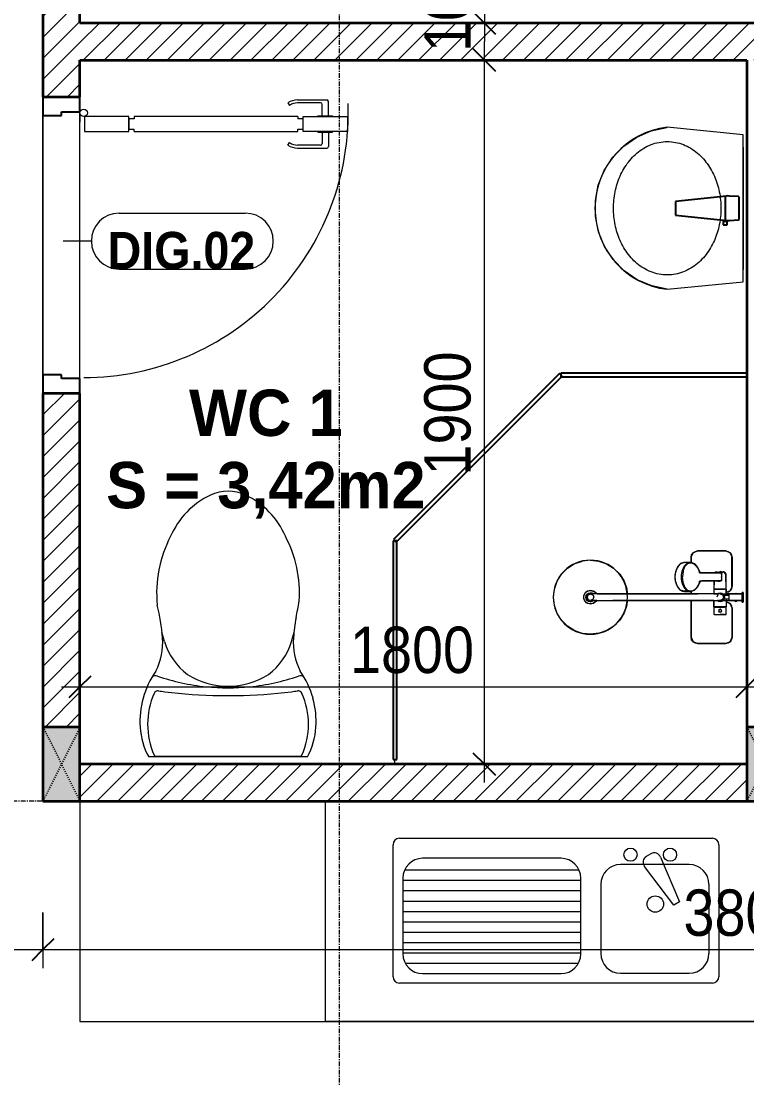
# Model space of a CAD drawing. Header units: millimetres. Extents: x 32270 to 221883, y 3811 to 78637.
# Drawn here: x 37994 to 39953, y 47690 to 50542 of the extents above; entities that cross this region are included whole.
import ezdxf

# ---------------------------------------------------------------- set-up
doc = ezdxf.new("R2010")
doc.units = ezdxf.units.MM
doc.linetypes.add('Dash', pattern=[6, 3, -3])
doc.linetypes.add('Grid Line', pattern=[22.225, 12.7, -3.175, 3.175, -3.175])
for name, color, linetype, lineweight in [('0-1', 7, 'Continuous', 5), ('A-ANNO-DIMS', 211, 'Continuous', 9), ('A-ANNO-DIMS-50', 211, 'Continuous', 9), ('A-DETL-GENF-1', 250, 'Continuous', 18), ('A-DOOR-1', 253, 'Continuous', 18), ('A-DOOR-3', 250, 'Continuous', 18), ('A-DOOR-4', 10, 'Continuous', 25), ('A-DOOR-IDEN', 31, 'Continuous', 9), ('A-FLOR-2', 250, 'Continuous', 18), ('A-GLAZ-CURT-1', 253, 'Continuous', 18), ('A-GLAZ-CURT-2', 10, 'Continuous', 25), ('A-WALL-2', 7, 'Continuous', 35), ('A-WALL-PATT-1', 9, 'Continuous', 18), ('G-ANNO-TEXT-1', 7, 'Continuous', 9), ('I-FURN', 30, 'Continuous', 18), ('I-FURN-1', 253, 'Continuous', 18), ('P-SANR-FIXT', 6, 'Continuous', 18), ('P-SANR-FIXT-1', 253, 'Continuous', 18), ('P-SANR-FIXT-2', 221, 'Continuous', 25), ('S-COLS', 52, 'Continuous', 18), ('S-COLS-5', 7, 'Continuous', 35), ('S-COLS-6', 253, 'Continuous', 18), ('S-COLS-HDLN-1', 250, 'Dash', 18), ('S-GRID-1', 1, 'Grid Line', 9)]:
    doc.layers.add(name, color=color, linetype=linetype, lineweight=lineweight)
doc.styles.add('Arial_B', font='arialbd.ttf', dxfattribs={"width": 0.95, "height": 125})
doc.styles.add('Arial_B_1', font='arialbd.ttf', dxfattribs={"width": 0.9, "height": 100})
doc.styles.add('UTM Avo', font='', dxfattribs={"width": 0.9, "height": 125})
doc.styles.get('UTM Avo').set_extended_font_data('UTM Avo')
doc.dimstyles.new('1_Dim_chi_tiet_2_5', dxfattribs={"dimscale": 304.8, "dimtxt": 124.912619, "dimasz": 0.19685, "dimexe": 0.164042, "dimexo": 0.0625, "dimgap": 0.016404, "dimtad": 1, "dimdec": 0, "dimrnd": 5, "dimzin": 0, "dimdsep": 46, "dimtxsty": 'UTM Avo', "dimblk1": 'OBLIQUE', "dimblk2": 'OBLIQUE', "dimsah": 1, "dimcen": 0.09, "dimdle": 0.164042, "dimazin": 0, "dimtfac": 1, "dimtdec": 4, "dimtix": 1, "dimtmove": 0, "dimatfit": 3, "dimfxl": 0.328084, "dimfxlon": 1, "dimtvp": 1, "dimtolj": 1, "dimtzin": 0, "dimarcsym": 2})
pattern_1 = [(45, (0, 0), (-28.284271, 28.284271), [])]

# ---------------------------------------------------------------- blocks, each defined once
blk = doc.blocks.new('DOOR_CW_01 CANH MO-PANEL KINH - DIG_02-800x2200-CỬA NHÔM KÍNH-400864-TKCS_CĂN HỘ LOẠI 3A - MẶT BẰNG')
at = {"layer": 'A-DETL-GENF-1'}
for p, q in [((-347, 772), (-307, 772)), ((-347, 652), (-347, 772)), ((-307, 772), (-307, 652)), ((-392, 637), (-392, 716.5)), ((-349, 720.5), (-388, 720.5)), ((-349, 731.8), (-347, 731.8)), ((-349, 692.2), (-349, 731.8)), ((-347, 692.2), (-347, 731.8)), ((-307, 692.2), (-307, 731.8)), ((-305, 731.8), (-307, 731.8)), ((-305, 692.2), (-305, 731.8)), ((-305, 720.5), (-266, 720.5)), ((-262, 637), (-262, 716.5)), ((-384, 699.5), (-384, 637)), ((-349, 703.5), (-380, 703.5)), ((-347, 692.2), (-349, 692.2)), ((-307, 692.2), (-305, 692.2)), ((-305, 703.5), (-274, 703.5)), ((-270, 699.5), (-270, 637)), ((-307, 652), (-347, 652)), ((-347, 638), (-341, 638)), ((-347, 638), (-347, 196)), ((-313, 652), (-341, 652)), ((-341, 652), (-341, 638)), ((-313, 638), (-313, 652)), ((-307, 638), (-313, 638)), ((-307, 196), (-307, 638)), ((-383.9, 611.2), (-377.3, 615.8)), ((-270.1, 611.2), (-276.7, 615.8)), ((-347, 196), (-341, 196)), ((-307, 182), (-347, 182)), ((-347, 182), (-347, 62)), ((-341, 196), (-341, 182)), ((-341, 182), (-313, 182)), ((-307, 196), (-313, 196)), ((-313, 182), (-313, 196)), ((-307, 62), (-307, 182)), ((-347, 62), (-307, 62))]:
    blk.add_line(p, q, dxfattribs=at)
blk.add_circle((-357, 60), 10, dxfattribs=at)
for centre, radius, start, end in [((-357, 60), 714, 360, 92), ((-388, 716.5), 4, 90, 180), ((-266, 716.5), 4, 0, 90), ((-380, 699.5), 4, 90, 180), ((-274, 699.5), 4, 0, 90), ((-347, 637), 45, 180, 215), ((-347, 637), 37, 180, 215), ((-307, 637), 37, 325, 0), ((-307, 637), 45, 325, 0)]:
    blk.add_arc(centre, radius, start, end, dxfattribs=at)
at = {"layer": 'A-DOOR-3'}
blk.add_line((-357, 50), (-332, 50), dxfattribs=at)
at = {"layer": 'A-DOOR-4'}
for p, q in [((-360, 50), (-400, 50)), ((-400, 50), (-400, -50)), ((-360, 0), (-360, 50)), ((400, 50), (360, 50)), ((360, 50), (360, 0)), ((400, -50), (400, 50)), ((-350, 0), (-360, 0)), ((-350, -50), (-350, 0)), ((360, 0), (350, 0)), ((350, 0), (350, -50)), ((-400, -50), (-350, -50)), ((350, -50), (400, -50))]:
    blk.add_line(p, q, dxfattribs=at)
blk = doc.blocks.new('TOILET - TOILET-400871-TKCS_CĂN HỘ LOẠI 3A - MẶT BẰNG')
at = {"layer": 'P-SANR-FIXT-1'}
for p, q in [((-171.7, 330.3), (-178.6, 355.5)), ((171.7, 330.3), (178.6, 355.5)), ((214.2, 19), (-214.2, 19)), ((194, 19.9), (-194, 19.9))]:
    blk.add_line(p, q, dxfattribs=at)
for centre, radius, start, end in [((45.1, 528.6), 217.6, 115.2282, 156.7784), ((0, 624.4), 111.7, 64.7718, 115.2282), ((-45.1, 528.6), 217.6, 23.2216, 64.7718), ((137.1, 461.2), 329.8, 152.3122, 185.6513), ((-137.1, 461.2), 329.8, 356.3165, 27.6878), ((-719.2, 297.5), 544.3, 4.5441, 13.9464), ((-1948.3, 805.1), 2171.2, 349.1051, 350.319), ((719.2, 297.5), 544.3, 169.7121, 175.4559), ((-343.5, 327.4), 167.3, 332.62, 4.5441), ((-0.4, 384), 179.5, 197.4036, 232.5964), ((0.4, 384), 179.5, 307.4036, 342.5964), ((343.5, 327.4), 167.3, 175.4559, 207.38), ((-4, 115.7), 233.6, 144.7853, 164.7039), ((-195, 224.1), 13.8, 71.0073, 129.3276), ((0.6, 792.1), 586.9, 251.0073, 264.1678), ((0, 416), 206.1, 237.9268, 270), ((0, 416), 206.1, 270, 302.0732), ((-0.6, 792.1), 586.9, 275.8322, 288.9927), ((195, 224.1), 13.8, 50.6724, 108.9927), ((4, 115.7), 233.6, 15.2961, 35.2147), ((0, 786.7), 581.5, 264.1678, 275.8322), ((1.9, 114.1), 239.7, 164.7039, 183.5487), ((-9.8, 107.2), 207.3, 156.2862, 203.7138), ((-189.1, 185.5), 11.7, 82.4212, 154.5895), ((178.9, 2951.3), 2778.4, 262.4212, 262.7649), ((-14.3, 1400.4), 1215.6, 262.593, 269.6026), ((0, 3462.8), 3278, 269.6026, 270.3974), ((14.3, 1400.4), 1215.6, 270.3974, 277.407), ((-178.9, 2951.3), 2778.4, 277.2351, 277.5788), ((189.1, 185.5), 11.7, 25.4105, 97.5788), ((9.8, 107.2), 207.3, 336.2862, 23.7138), ((-1.9, 114.1), 239.7, 356.4513, 15.2961), ((-46.1, 111.1), 191.6, 183.5487, 208.7191), ((46.1, 111.1), 191.6, 331.2809, 356.4513), ((-193.7, 26.4), 6.48, 203.7138, 267.6832), ((193.7, 26.4), 6.48, 272.3168, 336.2862)]:
    blk.add_arc(centre, radius, start, end, dxfattribs=at)
blk = doc.blocks.new('93925000_0001 - 93925000_top_dwg_93925000_T-348115-TKCS_CĂN HỘ LOẠI 3A - MẶT BẰNG')
at = {"layer": 'P-SANR-FIXT'}
for p, q in [((-125, -47.4), (-125, -123.4)), ((-29.3, -30.4), (-108, -30.4)), ((-46.3, -78.4), (-46.3, -46.7)), ((-27.2, -47.1), (-26.1, -47.1)), ((21.5, -45.9), (60.6, -46.7)), ((29.3, -30.4), (108, -30.4)), ((125, -47.4), (125, -123.4)), ((-27.2, -77.9), (-26.1, -77.9)), ((-9, -412.5), (-9, -62.5)), ((9, -62.5), (9, -412.5)), ((43, -78.7), (21.5, -79.2)), ((43, -64.7), (43, -117.7)), ((65.8, -117.7), (65.8, -64.7)), ((-108, -140.4), (-9, -140.4)), ((9, -140.4), (16.1, -140.4)), ((42.7, -117.9), (42.7, -117.9)), ((43.2, -117.6), (43.2, -117.5)), ((65.6, -117.5), (65.6, -117.6)), ((66.1, -117.9), (66.1, -117.9)), ((108, -140.4), (92.7, -140.4)), ((15.4, -159.1), (15.8, -143.3)), ((93, -143.3), (93.4, -159.1))]:
    blk.add_line(p, q, dxfattribs=at)
at = {"layer": 'P-SANR-FIXT', "flags": 128}
for points in [[(-45.8, -46.1), (-27.2, -46.1), (-27.2, -78.9), (-45.8, -78.9)], [(-26.1, -46), (-26.1, -78.9), (-9, -79)], [(21.5, -47.4), (21.5, -79.1), (9, -79)]]:
    blk.add_lwpolyline(points, dxfattribs=at)
at = {"layer": 'P-SANR-FIXT'}
for centre, radius in [((-36.5, -62.5), 3.95), ((0, -412.5), 100)]:
    blk.add_circle(centre, radius, dxfattribs=at)
for centre, radius, start, end in [((-108, -47.4), 17, 90, 180), ((-45.8, -46.6), 0.5, 90, 180), ((-29.3, -47.4), 17, 4.7626, 90), ((0, -62.5), 12, 318.5904, 221.4096), ((0, -62.5), 9, 90, 180.0008), ((0, -62.5), 9, 360, 90), ((29.3, -47.4), 17, 90, 175.2374), ((59.7, -57.1), 10.5, 38.6491, 85.492), ((108, -47.4), 17, 360, 90), ((-45.8, -78.4), 0.5, 180, 270), ((45.7, -61.8), 2.59, 155.1929, 175.7071), ((45.9, -61.8), 2.75, 130.8294, 155.1929), ((46.1, -62.1), 3.08, 110.5459, 130.8294), ((54.4, -334.8), 275.9, 88.2683, 91.7343), ((-11.1, -67.1), 76.9, 1.7693, 4.1075), ((65.2, -72.4), 3.46, 323.2522, 79.3541), ((-108, -123.4), 17, 180, 270), ((32.6, -143.6), 16.9, 172.414, 179.1297), ((33.7, -143.7), 17.9, 164.9525, 172.4168), ((35.2, -144.2), 19.5, 157.9614, 164.9563), ((37.1, -144.9), 21.6, 151.4775, 157.9654), ((39.3, -146.1), 24, 145.4892, 151.4815), ((41.5, -147.6), 26.8, 139.9517, 145.4927), ((43.6, -149.4), 29.5, 134.7867, 139.9744), ((46.2, -152), 33.2, 130.0223, 134.7808), ((47.7, -153.8), 35.5, 125.4414, 130.0144), ((49.9, -156.8), 39.2, 121.1773, 125.4365), ((50.6, -157.9), 40.5, 119.697, 121.1761), ((51, -158.7), 41.5, 117.0276, 119.7085), ((52.2, -161.1), 44.1, 113.3199, 117.0258), ((51.7, -159.9), 42.8, 109.7779, 113.2977), ((52.5, -162.2), 45.2, 106.1472, 109.7766), ((53.2, -164.5), 47.7, 103.9355, 106.1665), ((39.1, -108.2), 10.4, 284.3956, 285.5116), ((40.8, -114.2), 4.19, 285.5116, 289.9665), ((40.2, -112.5), 6, 289.9665, 292.7061), ((41.4, -115.3), 2.96, 292.7061, 296.5405), ((41.3, -115.1), 3.16, 296.9591, 300.8286), ((41.8, -115.8), 2.26, 300.8286, 305.287), ((42.1, -116.4), 1.64, 305.287, 309.9326), ((42.6, -116.9), 0.906, 309.9326, 315.24), ((66.5, -116.6), 1.39, 229.6335, 235.1234), ((66.3, -116.8), 1.08, 225.1702, 229.6335), ((67.3, -115.4), 2.79, 235.1234, 238.7439), ((67.2, -115.6), 2.6, 238.7439, 243.4573), ((67.8, -114.4), 3.89, 243.9189, 246.8313), ((68.1, -113.8), 4.52, 246.843, 250.4792), ((68.3, -113.2), 5.24, 250.478, 254.0406), ((68.5, -112.7), 5.75, 254.0357, 256.0561), ((55.4, -165.2), 48.4, 73.8659, 76.0481), ((56.2, -162.4), 45.5, 70.241, 73.86), ((57.4, -159.2), 42.1, 66.6693, 70.2637), ((56.5, -161.3), 44.3, 62.9815, 66.6728), ((58, -158.4), 41.1, 60.2783, 62.9855), ((57.7, -158.9), 41.7, 58.8444, 60.2824), ((59.2, -156.4), 38.7, 54.5377, 58.8482), ((60.9, -154), 35.8, 50.0034, 54.5405), ((62.8, -151.7), 32.8, 45.1921, 50.0042), ((65, -149.6), 29.8, 40.0487, 45.1896), ((87.6, -128.4), 1.5, 180, 187.5386), ((87.6, -128.4), 1.5, 258.6057, 270), ((67.2, -147.7), 26.8, 34.5125, 40.0422), ((69.4, -146.2), 24.2, 28.5363, 34.4919), ((73.8, -143.9), 19.2, 21.6374, 28.9183), ((71.2, -145), 22.1, 15.4436, 21.6374), ((76.8, -143.4), 16.2, 7.1859, 15.4436), ((73.9, -143.8), 19.1, 1.2699, 7.1859), ((108, -123.4), 17, 270, 360), ((32.7, -159), 17.3, 181.3198, 222.2619), ((76, -159), 17.4, 317.3098, 358.6393), ((54.2, -123), 60.6, 259.1395, 270.1494), ((54.2, -119.5), 64.1, 270.1494, 280.3637), ((0, -412.5), 18, 120.2491, 59.7509), ((0, -412.5), 12.2, 137.7946, 42.2054), ((0, -412.5), 9, 180, 0)]:
    blk.add_arc(centre, radius, start, end, dxfattribs=at)
for points, degree in [([(-12.9, 0), (-12.9, -1.5), (-12.9, -3)], 2), ([(12.9, 0), (0, 0), (-12.8, 0)], 2), ([(12.8, 0), (12.9, 0), (12.9, 0)], 2), ([(12.9, 0), (12.9, -1.5), (12.9, -3)], 2), ([(-12.9, -3), (0, -3), (12.8, -3)], 2), ([(-12.8, -3), (-12.9, -3), (-12.9, -3)], 2), ([(-8.5, -3.8), (-8.5, -20.9), (-8.5, -38)], 2), ([(8.5, -3.8), (8.5, -20.9), (8.5, -38)], 2), ([(-5, -46), (-15.5, -46), (-26.1, -46)], 2), ([(-8.5, -38), (0, -38), (8.5, -38)], 2), ([(-5, -38), (-5, -44.8), (-5, -51.6)], 2), ([(5, -38), (5, -44.8), (5, -51.6)], 2), ([(5, -46), (13.3, -46), (21.5, -46)], 2), ([(43.2, -61.6), (43.1, -62.2), (43.3, -62.8), (43, -63.5), (43, -64.1), (43, -64.7)], 5), ([(46.1, -59), (45.8, -59), (45.6, -59), (45.4, -59.1), (45.2, -59.1), (45, -59.2)], 5), ([(65.6, -61.6), (65.6, -60.8), (65.5, -60), (64.3, -59), (63.5, -59), (62.7, -59)], 5), ([(42.8, -182.5), (33, -180.6), (24.7, -176.4), (19.9, -170.7)], 3), ([(88.8, -170.8), (83.9, -176.5), (75.6, -180.7), (65.8, -182.5)], 3)]:
    blk.add_open_spline(points, degree=degree, dxfattribs=at)
for points, weights in [([(-9.3, -3), (-8.5, -3), (-8.5, -3.8)], [1, 0.707106775639, 1]), ([(9.3, -3), (8.5, -3), (8.5, -3.8)], [1, 0.707106765177, 1]), ([(21.5, -45.9), (21.5, -45.7), (21.5, -47.4)], [0.874147445041, 0.908470869121, 1]), ([(67.9, -74.4), (66.9, -75.7), (65.8, -76.4)], [1, 0.991614392871, 1]), ([(54.4, -167.3), (15.8, -167.3), (15.8, -143.6)], [1, 0.707106781187, 1]), ([(93, -143.6), (93, -167.3), (54.4, -167.3)], [1, 0.707106781187, 1])]:
    blk.add_rational_spline(points, weights, degree=2, dxfattribs=at)
blk.add_open_spline([(68, -50.6), (68.4, -51.1), (68.6, -51.7), (68.7, -53.5), (68.2, -54.7), (66.1, -57), (64.6, -58.1), (62.7, -59)], degree=3, knots=[0.3623591, 0.3623591, 0.3623591, 0.3623591, 0.4991435, 0.4991435, 0.7494159, 0.7494159, 0.9564651, 0.9564651, 0.9564651, 0.9564651], dxfattribs=at)
blk = doc.blocks.new('93925000_0001 - 93925000_top_dwg-348114-TKCS_CĂN HỘ LOẠI 3A - MẶT BẰNG')
blk.add_blockref('93925000_0001 - 93925000_top_dwg_93925000_T-348115-TKCS_CĂN HỘ LOẠI 3A - MẶT BẰNG', (0, 0))
blk = doc.blocks.new('93925000_0001 - 93925000_3D_low_dwg-V1-TKCS_CĂN HỘ LOẠI 3A - MẶT BẰNG')
at = {"layer": 'P-SANR-FIXT'}
for p, q in [((-13, 0.4), (-12.1, 0.4)), ((-13, -2.4), (-13, 0.4)), ((-12.1, 0.4), (-9.1, 0.4)), ((-9.1, 0.4), (-5, 0.4)), ((-5, 0.4), (0, 0.4)), ((0, 0.4), (5.1, 0.4)), ((5.1, 0.4), (9, 0.4)), ((9, 0.4), (12, 0.4)), ((12, 0.4), (13, 0.4)), ((13, -2.4), (13, 0.4)), ((-12.1, -2.4), (-13, -2.4)), ((-9.1, -2.4), (-12.1, -2.4)), ((-11.1, -20.1), (-8.9, -14.6)), ((-8.9, -25.2), (-11.1, -20.1)), ((-5, -2.4), (-9.1, -2.4)), ((-8.9, -45.6), (-8.9, -2.4)), ((-8.5, -53.6), (-8.5, -2.4)), ((0, -2.4), (-5, -2.4)), ((5.1, -2.4), (0, -2.4)), ((5.1, -2.4), (9, -2.4)), ((8.5, -2.4), (8.5, -53.6)), ((8.9, -2.4), (8.9, -45.6)), ((11.1, -20.1), (8.9, -15)), ((8.9, -25.6), (11.1, -20.1)), ((9, -2.4), (12, -2.4)), ((12, -2.4), (13, -2.4)), ((13, -2.4), (12, -2.4)), ((-125, -47), (-120, -35)), ((-120, -35), (-125, -47)), ((-125, -123), (-125, -47)), ((-125, -47), (-125, -123)), ((-120, -35), (-108, -30)), ((-108, -30), (-120, -35)), ((-108, -30), (-29.2, -30)), ((-29.2, -30), (-108, -30)), ((-46.3, -45.7), (-27.2, -45.6)), ((-46.3, -46.9), (-46.3, -45.7)), ((-46.3, -50.5), (-46.3, -46.9)), ((-46.3, -50.5), (-46.3, -56.1)), ((-46.3, -56.1), (-46.3, -62.1)), ((-29.2, -30), (-17.2, -35)), ((-17.2, -35), (-29.2, -30)), ((-27.2, -46.8), (-27.2, -45.6)), ((-27.2, -46.8), (-27.2, -50.4)), ((-27.2, -56), (-27.2, -50.4)), ((-27.2, -62.1), (-27.2, -56)), ((-26.1, -46.8), (-26.1, -45.6)), ((-8.5, -45.6), (-26.1, -45.6)), ((-26.1, -46.8), (-26.1, -50.4)), ((-26.1, -56), (-26.1, -50.4)), ((-26.1, -62.1), (-26.1, -56)), ((-17.2, -35), (-12.8, -45.6)), ((-12.8, -45.6), (-17.2, -35)), ((-8.5, -53.6), (-11.2, -57.7)), ((-8.5, -53.6), (-11.2, -57.7)), ((-5.4, -54.9), (-9, -62.1)), ((-4.4, -50.9), (-8.5, -53.6)), ((-4.4, -50.9), (-8.5, -53.6)), ((-6.3, -55.7), (-5.4, -54.9)), ((0, -53.1), (-5.4, -54.9)), ((-4.6, -51), (-4.4, -50.9)), ((0, -50.1), (-4.4, -50.9)), ((4.4, -50.9), (0, -50.1)), ((2.5, -54.1), (0, -53.1)), ((4.4, -50.9), (4.6, -51)), ((4.4, -50.9), (8.5, -53.6)), ((4.4, -50.9), (8.5, -53.6)), ((9, -62.1), (6.4, -55.7)), ((11.1, -57.5), (8.5, -53.6)), ((11.2, -57.7), (8.5, -53.6)), ((11.2, -57.7), (8.5, -53.6)), ((21.5, -45.6), (8.9, -45.6)), ((17.2, -35), (12.8, -45.6)), ((12.8, -45.6), (17.2, -35)), ((17.2, -35), (29.2, -30)), ((17.2, -35), (29.2, -30)), ((21.5, -45.6), (60.6, -46.1)), ((21.5, -46.8), (21.5, -45.6)), ((21.5, -46.8), (21.5, -50.4)), ((21.5, -56), (21.5, -50.4)), ((21.5, -62.1), (21.5, -56)), ((29.2, -30), (108, -30)), ((108, -30), (29.2, -30)), ((60.6, -46.1), (66.7, -50.3)), ((66.7, -50.3), (69.5, -62.1)), ((108, -30), (120, -35)), ((120, -35), (108, -30)), ((120, -35), (125, -47)), ((125, -47), (120, -35)), ((125, -47), (125, -123)), ((125, -123), (125, -47)), ((-46.3, -68.1), (-46.3, -62.1)), ((-46.3, -73.7), (-46.3, -68.1)), ((-46.3, -77.3), (-46.3, -73.7)), ((-46.3, -78.5), (-46.3, -77.3)), ((-46.3, -78.5), (-27.2, -78.6)), ((-40.5, -62.1), (-39.4, -59.4)), ((-40.5, -62.1), (-39.3, -64.9)), ((-36.6, -58.1), (-39.4, -59.4)), ((-36.5, -66.1), (-39.3, -64.9)), ((-36.6, -58.1), (-33.6, -59.3)), ((-33.6, -64.8), (-36.5, -66.1)), ((-33.6, -59.3), (-32.5, -62.1)), ((-33.6, -64.8), (-32.5, -62.1)), ((-27.2, -68.2), (-27.2, -62.1)), ((-27.2, -73.8), (-27.2, -68.2)), ((-27.2, -77.4), (-27.2, -73.8)), ((-27.2, -78.6), (-27.2, -77.4)), ((-26.1, -68.2), (-26.1, -62.1)), ((-26.1, -73.8), (-26.1, -68.2)), ((-26.1, -77.4), (-26.1, -73.8)), ((-26.1, -78.6), (-26.1, -77.4)), ((-26.1, -78.6), (-9, -78.6)), ((-11.1, -57.5), (-12, -62.1)), ((-11.2, -57.7), (-12, -62.1)), ((-12, -62.1), (-11.2, -66.5)), ((-12, -62.1), (-11.2, -66.5)), ((-11.1, -57.5), (-11.2, -57.7)), ((-11.1, -66.7), (-11.2, -66.5)), ((-11.2, -66.5), (-9.4, -69.3)), ((-11.1, -66.7), (-9.4, -69.3)), ((-9, -62.1), (-8.3, -63.4)), ((-9, -62.1), (-9, -66.3)), ((-9, -79.5), (-9, -66.3)), ((-9, -79.5), (-9, -94.5)), ((-5.4, -69.3), (-5.4, -69.3)), ((-5.4, -69.3), (-5.4, -69.3)), ((6.4, -68.5), (0, -71.1)), ((9, -62.1), (8.9, -61.7)), ((9, -62.1), (9, -66.5)), ((9, -79.6), (9, -66.5)), ((9, -69.8), (11.2, -66.5)), ((9, -69.8), (11.2, -66.5)), ((9, -69.8), (11.1, -66.7)), ((9, -78.6), (21.5, -78.6)), ((9, -79.6), (9, -94.6)), ((11.1, -57.5), (11.2, -57.7)), ((11.1, -66.7), (12, -62.1)), ((11.1, -66.7), (11.2, -66.5)), ((12, -62.1), (11.2, -57.7)), ((12, -62.1), (11.2, -57.7)), ((11.2, -66.5), (12, -62.1)), ((21.5, -68.2), (21.5, -62.1)), ((21.5, -73.8), (21.5, -68.2)), ((21.5, -77.4), (21.5, -73.8)), ((21.5, -78.6), (21.5, -77.4)), ((21.5, -78.6), (44.3, -78.3)), ((43.3, -68.3), (43.7, -64)), ((43.3, -68.3), (44.3, -66.3)), ((44.3, -70.3), (43.3, -68.3)), ((44.3, -58.6), (44.2, -112.9)), ((65.4, -58.6), (44.3, -58.6)), ((52.7, -58.6), (54.8, -57.9)), ((54.8, -57.9), (56.9, -58.6)), ((65.4, -58.6), (65.4, -112.9)), ((66.3, -68.3), (65.4, -66.3)), ((65.4, -70.2), (66.3, -68.3)), ((65.4, -74.7), (66.7, -73.9)), ((66.3, -68.3), (65.8, -62.4)), ((66.7, -73.9), (69.5, -62.1)), ((-9, -94.5), (-9, -122.1)), ((9, -94.6), (9, -122.1)), ((44.2, -112.9), (42.7, -116.4)), ((65.4, -112.9), (67, -116.4)), ((-120, -135), (-125, -123)), ((-125, -123), (-120, -135)), ((-108, -140), (-120, -135)), ((-120, -135), (-108, -140)), ((-9, -140), (-108, -140)), ((-108, -140), (-9, -140)), ((-9, -122.1), (-9, -352.1)), ((9, -352.1), (9, -122.1)), ((16.1, -140), (9, -140)), ((9, -140), (16.1, -140)), ((16, -140.4), (19, -131.1)), ((16, -140.4), (16, -160.1)), ((19.3, -150.1), (16, -140.4)), ((27.2, -123.6), (19, -131.1)), ((42.7, -116.4), (27.2, -123.6)), ((67, -116.4), (82.2, -123.4)), ((82.2, -123.4), (90.4, -130.7)), ((90.4, -130.7), (93.7, -140.4)), ((90.7, -149.6), (93.7, -140.4)), ((108, -140), (93.6, -140)), ((93.6, -140), (108, -140)), ((93.7, -140.4), (93.7, -160.1)), ((108, -140), (120, -135)), ((108, -140), (120, -135)), ((125, -123), (120, -135)), ((120, -135), (125, -123)), ((16, -160.1), (18.8, -169)), ((19.3, -169.7), (16, -160.1)), ((27.5, -157.3), (19.3, -150.1)), ((25.5, -175.3), (19.3, -169.7)), ((27.5, -157.3), (39.8, -162.4)), ((39.8, -162.4), (54.8, -164.2)), ((70.6, -162.2), (54.8, -164.2)), ((70.6, -162.2), (82.5, -157.2)), ((90.7, -149.6), (82.5, -157.2)), ((90.7, -169.3), (82.5, -176.8)), ((90.6, -169.4), (88.2, -171.6)), ((93.7, -160.1), (90.7, -169.3)), ((27.2, -176.8), (25.5, -175.3)), ((39.8, -182), (27.5, -177)), ((39.6, -182), (54.8, -183.9)), ((39.8, -182), (54.8, -183.9)), ((54.8, -183.9), (69.9, -181.9)), ((54.8, -183.9), (69.3, -182.2)), ((69.9, -181.9), (69.3, -182.2)), ((69.9, -181.9), (70.6, -181.9)), ((82.5, -176.8), (70.6, -181.9)), ((82.2, -177), (79.6, -178.1)), ((-9, -312.8), (-21.4, -314.2)), ((22.5, -314.4), (9, -312.9)), ((-61.8, -333.3), (-77.7, -348.9)), ((-42.5, -321.4), (-61.8, -333.3)), ((-21.4, -314.2), (-42.5, -321.4)), ((43, -321.6), (22.5, -314.4)), ((61.9, -333.3), (43, -321.6)), ((78.8, -350.3), (61.9, -333.3)), ((-89.8, -367.9), (-97.3, -388.9)), ((-77.7, -348.9), (-89.8, -367.9)), ((-9, -374.4), (-9, -352.1)), ((9, -374.3), (9, -352.1)), ((90.5, -369.3), (78.8, -350.3)), ((97.6, -390.1), (90.5, -369.3)), ((-97.3, -388.9), (-100, -411.9)), ((-11.8, -397.7), (-16.7, -404)), ((-9, -396.3), (-11.8, -397.7)), ((-9, -394.7), (-9, -374.4)), ((-9, -394.7), (-9, -407.6)), ((9, -394.5), (9, -374.3)), ((9, -394.5), (9, -407.4)), ((11.7, -397.6), (9, -396.3)), ((11.7, -397.6), (16.7, -403.7)), ((11.7, -397.6), (16.7, -403.7)), ((100, -411.9), (97.6, -390.1)), ((-100, -411.9), (-97.6, -433.8)), ((-16.7, -404), (-18.5, -411.9)), ((-18.5, -411.9), (-18.5, -411.9)), ((-18.5, -411.9), (-16.5, -420.1)), ((-16.5, -420.1), (-11.3, -426.5)), ((-12, -411.9), (-9, -404.4)), ((-8.3, -420.6), (-12, -411.9)), ((-11.3, -426.5), (-3.9, -430)), ((-5.4, -404.7), (-9, -411.9)), ((-9, -407.6), (-9, -411.9)), ((-9, -411.9), (-9, -411.9)), ((0, -423.9), (-8.3, -420.6)), ((-5.4, -404.7), (-6.3, -405.5)), ((-5.4, -419.1), (-6.2, -418.4)), ((-5.4, -404.7), (0, -402.9)), ((0, -420.9), (-5.4, -419.1)), ((0, -420.9), (-5.4, -419.1)), ((5.4, -404.7), (0, -402.9)), ((5.4, -419.1), (0, -420.9)), ((5.4, -419.1), (0, -420.9)), ((8.7, -420.2), (0, -423.9)), ((4.1, -429.9), (11.7, -426.2)), ((9, -411.9), (5.4, -404.7)), ((5.4, -404.7), (6.2, -405.3)), ((5.4, -419.1), (9, -411.6)), ((5.4, -419.1), (9, -411.9)), ((6.2, -418.4), (5.4, -419.1)), ((8.7, -420.2), (12, -411.9)), ((12, -411.9), (9, -404.9)), ((9, -411.9), (9, -407.4)), ((9, -411.6), (9, -411.9)), ((16.5, -420.1), (11.7, -426.2)), ((18.5, -411.9), (16.5, -420.1)), ((16.7, -403.7), (18.5, -411.9)), ((16.7, -403.7), (18.5, -411.9)), ((18.5, -411.9), (18.5, -411.9)), ((100, -411.9), (97.5, -433.9)), ((-97.6, -433.8), (-90.5, -454.4)), ((-90.5, -454.4), (-78.4, -473.9)), ((-3.9, -430), (4.1, -429.9)), ((78, -474.5), (89.8, -455.8)), ((89.8, -455.8), (97.5, -433.9)), ((-78.4, -473.9), (-62.2, -490.2)), ((61.9, -490.4), (78, -474.5)), ((-62.2, -490.2), (-43.5, -501.9)), ((-43.5, -501.9), (-22.2, -509.4)), ((-22.2, -509.4), (-0.1, -511.9)), ((-0.1, -511.9), (22.1, -509.4)), ((22.1, -509.4), (42.9, -502.2)), ((42.9, -502.2), (61.9, -490.4))]:
    blk.add_line(p, q, dxfattribs=at)
blk = doc.blocks.new('93925000_0001 - FMM 93925000-401075-TKCS_CĂN HỘ LOẠI 3A - MẶT BẰNG')
at = {"extrusion": (0, 0, -1), "zscale": -1, "rotation": 180}
for name in ['93925000_0001 - 93925000_top_dwg-348114-TKCS_CĂN HỘ LOẠI 3A - MẶT BẰNG', '93925000_0001 - 93925000_3D_low_dwg-V1-TKCS_CĂN HỘ LOẠI 3A - MẶT BẰNG']:
    blk.add_blockref(name, (0, 0), dxfattribs=at)
blk = doc.blocks.new('bonruatreo - Chậu rửa-348246-TKCS_CĂN HỘ LOẠI 3A - MẶT BẰNG')
at = {"layer": 'P-SANR-FIXT-1'}
for p, q in [((-218.6, 205), (-198.4, 0)), ((198.4, 0), (218.6, 205)), ((-198.4, 0), (198.4, 0)), ((165, 0), (-165, 0))]:
    blk.add_line(p, q, dxfattribs=at)
at = {"layer": 'P-SANR-FIXT-1', "flags": 128}
blk.add_lwpolyline([(-218.6, 205), (-209.7, 246.6), (-192.9, 285.8), (-168.9, 321), (-138.6, 350.9), (-103.1, 374.4), (-63.7, 390.6), (-22, 398.9), (20.6, 399), (62.4, 391), (101.9, 375), (137.5, 351.7), (168, 322), (192.2, 287), (209.2, 247.9), (218.4, 206.4), (218.6, 205)], dxfattribs=at)
at = {"layer": 'P-SANR-FIXT-1'}
blk.add_arc((0, 180), 220, 6.525, 173.475, dxfattribs=at)
for points in [[(-180, 205), (-180, 212.4), (-178.6, 227.3), (-172.4, 248.8), (-162.5, 268.9), (-149.4, 287), (-133.8, 303), (-116.1, 316.6), (-96.9, 327.9), (-76.5, 336.8), (-55.2, 343.5), (-33.3, 347.9), (-11.2, 350.1), (11.1, 350.1), (33.3, 347.9), (55.2, 343.5), (76.5, 336.8), (96.9, 327.9), (116.1, 316.6), (133.8, 302.9), (149.5, 287), (162.5, 268.8), (172.4, 248.8), (178.6, 227.3), (180, 212.4), (180, 205)], [(180, 205), (180, 197.6), (178.6, 182.7), (172.4, 161.2), (162.5, 141.2), (149.5, 123), (133.8, 107.1), (116.1, 93.4), (96.9, 82.1), (76.5, 73.2), (55.2, 66.5), (33.3, 62.1), (11.1, 59.9), (-11.2, 59.9), (-33.3, 62.1), (-55.2, 66.5), (-76.5, 73.2), (-96.9, 82.1), (-116.1, 93.4), (-133.8, 107), (-149.4, 123), (-162.5, 141.1), (-172.4, 161.2), (-178.6, 182.7), (-180, 197.6), (-180, 205)]]:
    blk.add_open_spline(points, degree=3, dxfattribs=at)
at = {"layer": 'P-SANR-FIXT-2'}
for p, q in [((-18.5, 182.5), (-32.2, 52.9)), ((18.5, 182.5), (-18.5, 182.5)), ((33, 45.4), (18.5, 182.5)), ((-35.6, 54.2), (-44.7, 54.2)), ((-44.7, 54.2), (-44.7, 42.8)), ((-44.7, 42.8), (-35.6, 42.8)), ((-35.6, 52.9), (-35.6, 54.2)), ((-32.2, 52.9), (-35.6, 52.9)), ((-35.6, 44.2), (-35.6, 52.9)), ((-35.6, 42.8), (-35.6, 44.2)), ((-35.6, 44.2), (-33.1, 44.2)), ((-32.2, 52.9), (-33.1, 44.2)), ((-33, 37.3), (-31.4, 12.2)), ((32.7, 48.5), (-32.7, 48.5)), ((31.4, 12.2), (33, 37.3)), ((-30.2, 11), (30.2, 11))]:
    blk.add_line(p, q, dxfattribs=at)
for centre, radius, start, end in [((5.5, 41.4), 38.7, 175.8543, 186.034), ((-5.5, 41.4), 38.7, 353.966, 6.034), ((-30.1, 12.3), 1.3, 183.5997, 268.7722), ((30.1, 12.3), 1.3, 271.2278, 356.4003)]:
    blk.add_arc(centre, radius, start, end, dxfattribs=at)
blk = doc.blocks.new('System Panel - Glazed-901210-TKCS_CĂN HỘ LOẠI 3A - MẶT BẰNG')
at = {"layer": 'A-GLAZ-CURT-2'}
for p, q in [((295.3, 5), (-295.3, 5)), ((-295.3, 5), (-295.3, -5)), ((295.3, -5), (295.3, 5)), ((-295.3, -5), (295.3, -5))]:
    blk.add_line(p, q, dxfattribs=at)
blk = doc.blocks.new('System Panel - Glazed-901211-TKCS_CĂN HỘ LOẠI 3A - MẶT BẰNG')
at = {"layer": 'A-GLAZ-CURT-2'}
for p, q in [((316.6, 5), (-316.6, 5)), ((-316.6, 5), (-316.6, -5)), ((316.6, -5), (316.6, 5)), ((-316.6, -5), (316.6, -5))]:
    blk.add_line(p, q, dxfattribs=at)
blk = doc.blocks.new('System Panel - Glazed-901212-TKCS_CĂN HỘ LOẠI 3A - MẶT BẰNG')
at = {"layer": 'A-GLAZ-CURT-2'}
for p, q in [((251.1, 5), (-251.1, 5)), ((-251.1, 5), (-251.1, -5)), ((251.1, -5), (251.1, 5)), ((-251.1, -5), (251.1, -5))]:
    blk.add_line(p, q, dxfattribs=at)
blk = doc.blocks.new('G1_SOF - BO TRU - 100x200-745959-TKCS_CĂN HỘ LOẠI 3A - MẶT BẰNG')
at = {"layer": 'S-COLS'}
blk.add_hatch(color=256, dxfattribs=at).paths.add_polyline_path([(50, -100), (50, 100), (-50, 100), (-50, -100)])
at = {"layer": 'S-COLS-5'}
for p, q in [((50, 100), (-50, 100)), ((-50, 100), (-50, -100)), ((50, -100), (50, 100)), ((-50, -100), (50, -100))]:
    blk.add_line(p, q, dxfattribs=at)
at = {"layer": 'S-COLS-HDLN-1'}
for p, q in [((50, 100), (-50, -100)), ((-50, 100), (50, -100))]:
    blk.add_line(p, q, dxfattribs=at)
blk = doc.blocks.new('HE BEP A1 - HE BEP A 2-885810-TKCS_CĂN HỘ LOẠI 3A - MẶT BẰNG')
at = {"layer": 'I-FURN'}
for p, q in [((0, 594.4), (0, 0)), ((662.4, 0), (662.4, 594.4)), ((662.4, 0), (662.4, 594.4)), ((862.4, 494.4), (1706.9, 494.4)), ((3175.6, 513.2), (2394, 513.2)), ((844.9, 120.7), (844.9, 476.9)), ((1724.4, 476.9), (1724.4, 120.7)), ((2364, 483.2), (2364, 111.2)), ((3205.6, 483.2), (3205.6, 111.2)), ((1298.3, 440.1), (924.9, 440.1)), ((1541.1, 452.3), (1528.6, 445.1)), ((1566.6, 443.1), (1618.1, 322.3)), ((876.4, 408.9), (1346.8, 408.9)), ((1644.4, 423.2), (1459, 423.2)), ((1602.7, 313.4), (1523.8, 418.4)), ((2474.5, 410.3), (2470.1, 405.9)), ((2470.1, 405.9), (2499.2, 376.7)), ((2503.6, 381.1), (2474.5, 410.3)), ((2692.1, 413), (2663, 383.9)), ((2667.3, 379.5), (2696.5, 408.6)), ((2696.5, 408.6), (2692.1, 413)), ((2873.2, 408.6), (2877.5, 413)), ((2902.3, 379.5), (2873.2, 408.6)), ((2877.5, 413), (2906.7, 383.9)), ((3066, 381.1), (3095.1, 410.3)), ((3099.5, 405.9), (3070.4, 376.7)), ((3095.1, 410.3), (3099.5, 405.9)), ((871.5, 386.8), (871.5, 182.3)), ((871.5, 380.9), (1351.6, 380.9)), ((1351.6, 182.3), (1351.6, 386.8)), ((2499.2, 376.7), (2503.6, 381.1)), ((2663, 383.9), (2667.3, 379.5)), ((2906.7, 383.9), (2902.3, 379.5)), ((3070.4, 376.7), (3066, 381.1)), ((871.5, 352.9), (1351.6, 352.9)), ((1405.6, 369.9), (1405.6, 183.2)), ((1697.8, 183.2), (1697.8, 369.9)), ((871.5, 324.9), (1351.6, 324.9)), ((1618.1, 322.3), (1602.7, 313.4)), ((871.5, 296.9), (1351.6, 296.9)), ((871.5, 268.9), (1351.6, 268.9)), ((871.5, 240.9), (1351.6, 240.9)), ((871.5, 212.9), (1351.6, 212.9)), ((2467.4, 188.3), (2496.5, 217.4)), ((2500.9, 213), (2471.8, 183.9)), ((2496.5, 217.4), (2500.9, 213)), ((2660.2, 215.8), (2664.6, 220.2)), ((2689.3, 186.7), (2660.2, 215.8)), ((2664.6, 220.2), (2693.7, 191.1)), ((2905, 220.2), (2875.9, 191.1)), ((2880.3, 186.7), (2909.4, 215.8)), ((2909.4, 215.8), (2905, 220.2)), ((3073.1, 217.4), (3068.7, 213)), ((3068.7, 213), (3097.9, 183.9)), ((3102.3, 188.3), (3073.1, 217.4)), ((871.5, 184.9), (1351.6, 184.9)), ((2471.8, 183.9), (2467.4, 188.3)), ((2693.7, 191.1), (2689.3, 186.7)), ((2875.9, 191.1), (2880.3, 186.7)), ((3097.9, 183.9), (3102.3, 188.3)), ((877.9, 156.9), (1345.2, 156.9)), ((924.9, 128.9), (1298.3, 128.9)), ((1459, 129.9), (1644.4, 129.9)), ((2451.6, 122.3), (2451.6, 118.3)), ((2484.1, 122.3), (2451.6, 122.3)), ((2451.6, 118.3), (2484.1, 118.3)), ((2484.1, 118.3), (2484.1, 122.3)), ((3085.5, 118.3), (3085.5, 122.3)), ((3085.5, 122.3), (3118, 122.3)), ((3118, 118.3), (3085.5, 118.3)), ((3118, 122.3), (3118, 118.3)), ((1706.9, 103.2), (862.4, 103.2)), ((3175.6, 81.2), (2394, 81.2)), ((0, 0), (662.4, 0)), ((3700, 0), (662.4, 0))]:
    blk.add_line(p, q, dxfattribs=at)
for centre, radius in [((1485.9, 449.9), 17.8), ((1592.6, 449.9), 17.8), ((2581.9, 298.5), 142.6), ((2581.9, 298.5), 131.3), ((2987.7, 298.5), 142.6), ((2987.7, 298.5), 131.3), ((2581.9, 298.5), 87.2), ((2987.7, 298.5), 87.2), ((1552.8, 316.6), 22.2), ((2581.9, 298.5), 43.6), ((2581.9, 298.5), 30.9), ((2987.7, 298.5), 43.6), ((2987.7, 298.5), 30.9)]:
    blk.add_circle(centre, radius, dxfattribs=at)
for centre, radius, start, end in [((862.4, 476.9), 17.5, 90, 180), ((1706.9, 476.9), 17.5, 0, 90), ((2394, 483.2), 30, 90, 180), ((3175.6, 483.2), 30, 360, 90), ((924.9, 386.8), 53.3, 90, 180), ((1298.3, 386.8), 53.3, 360, 90), ((1537.5, 429.7), 17.8, 119.9521, 219.4618), ((1549.9, 436.9), 17.8, 20.5379, 119.9521), ((1459, 369.9), 53.3, 90, 180), ((1644.4, 369.9), 53.3, 360, 90), ((924.9, 182.3), 53.3, 180, 270), ((1298.3, 182.3), 53.3, 270, 360), ((1459, 183.2), 53.3, 180, 270), ((1644.4, 183.2), 53.3, 270, 360), ((2467.9, 132.6), 11.5, 90, 120.7976), ((2467.9, 132.6), 11.5, 59.2024, 90), ((3101.8, 132.6), 11.5, 90, 120.7976), ((3101.8, 132.6), 11.5, 59.2024, 90), ((862.4, 120.7), 17.5, 180, 270), ((1706.9, 120.7), 17.5, 270, 360), ((2485.1, 120.7), 33.5, 163.9419, 180), ((2485.1, 120.7), 33.5, 180, 196.0581), ((2476.6, 123.1), 24.7, 145.204, 163.9419), ((2467.8, 120.3), 11.6, 9.9102, 170.0898), ((2467.8, 120.3), 11.6, 189.7177, 350.2823), ((2471.3, 126.9), 18.1, 120.7976, 145.204), ((2464.5, 126.9), 18.1, 34.796, 59.2024), ((2459.1, 123.1), 24.7, 16.0581, 34.796), ((2450.6, 120.7), 33.5, 0, 16.0581), ((2450.6, 120.7), 33.5, 343.9419, 0), ((3119, 120.7), 33.5, 163.9419, 180), ((3119, 120.7), 33.5, 180, 196.0581), ((3110.5, 123.1), 24.7, 145.204, 163.9419), ((3105.2, 126.9), 18.1, 120.7976, 145.204), ((3101.8, 120.3), 11.6, 9.9102, 170.0898), ((3101.8, 120.3), 11.6, 189.7177, 350.2823), ((3098.4, 126.9), 18.1, 34.796, 59.2024), ((3093, 123.1), 24.7, 16.0581, 34.796), ((3084.5, 120.7), 33.5, 0, 16.0581), ((3084.5, 120.7), 33.5, 343.9419, 0), ((2394, 111.2), 30, 180, 270), ((2476.6, 118.2), 24.7, 196.0581, 214.796), ((2471.3, 114.5), 18.1, 214.796, 239.2024), ((2467.9, 108.8), 11.5, 239.2024, 270), ((2467.9, 108.8), 11.5, 270, 300.7976), ((2464.5, 114.5), 18.1, 300.7976, 325.204), ((2459.1, 118.2), 24.7, 325.204, 343.9419), ((3110.5, 118.2), 24.7, 196.0581, 214.796), ((3105.2, 114.5), 18.1, 214.796, 239.2024), ((3101.8, 108.8), 11.5, 239.2024, 270), ((3101.8, 108.8), 11.5, 270, 300.7976), ((3098.4, 114.5), 18.1, 300.7976, 325.204), ((3093, 118.2), 24.7, 325.204, 343.9419), ((3175.6, 111.2), 30, 270, 0)]:
    blk.add_arc(centre, radius, start, end, dxfattribs=at)
at = {"layer": 'I-FURN-1'}
for p, q in [((0, 594.4), (0, 0)), ((0, 0), (3700, 0))]:
    blk.add_line(p, q, dxfattribs=at)
blk = doc.blocks.new('NCV_TKTC_TANG 2_rvt-1-TKCS_CĂN HỘ LOẠI 3A - MẶT BẰNG')
at = {"layer": 'A-WALL-PATT-1'}
h = blk.add_hatch(dxfattribs=at)
h.set_pattern_fill('FP_1', color=256, style=0, pattern_type=2)
h.set_pattern_definition(pattern_1)
h.paths.add_polyline_path([(38142.6, 48636.9), (38152.6, 48636.9), (38152.6, 49537.3), (38052.6, 49537.3), (38052.6, 48636.9)])
h.paths.add_polyline_path([(38052.6, 50337.3), (38152.6, 50337.3), (38152.6, 50636.9), (38052.6, 50636.9), (38052.6, 50616.1)])
h.paths.add_polyline_path([(38152.6, 51736.9), (38152.6, 52336.9), (38052.6, 52336.9), (38052.6, 51736.9)])
h.paths.add_polyline_path([(38152.6, 53236.9), (38152.6, 53361.9), (38052.6, 53361.9), (38052.6, 53236.9)])
h = blk.add_hatch(dxfattribs=at)
h.set_pattern_fill('FP_1', color=256, style=0, pattern_type=2)
h.set_pattern_definition(pattern_1)
h.paths.add_polyline_path([(38152.6, 50436.9), (40052.6, 50436.9), (40052.6, 50536.9), (38152.6, 50536.9)])
h = blk.add_hatch(dxfattribs=at)
h.set_pattern_fill('FP_1', color=256, style=0, pattern_type=2)
h.set_pattern_definition(pattern_1)
h.paths.add_polyline_path([(41852.6, 48436.9), (41852.6, 48536.9), (40052.6, 48536.9), (40052.6, 48436.9), (41731, 48436.9)])
h.paths.add_polyline_path([(39952.6, 48436.9), (39952.6, 48536.9), (38152.6, 48536.9), (38152.6, 48436.9), (39715.8, 48436.9)])
at = {"layer": 'A-FLOR-2'}
for p, q in [((38052.6, 49587.3), (38052.6, 50287.3)), ((38052.6, 50287.3), (38052.6, 49587.3)), ((38152.6, 49577.3), (38152.6, 50297.3)), ((39002.6, 48536.9), (39002.6, 48548.9))]:
    blk.add_line(p, q, dxfattribs=at)
at = {"layer": 'A-WALL-2'}
for p, q in [((38052.6, 50636.9), (38052.6, 50337.3)), ((38152.6, 50536.9), (38152.6, 50636.9)), ((40052.6, 50536.9), (38152.6, 50536.9)), ((38152.6, 50337.3), (38152.6, 50436.9)), ((38152.6, 50436.9), (39952.6, 50436.9)), ((39952.6, 50436.9), (39952.6, 48636.9)), ((38052.6, 50337.3), (38152.6, 50337.3)), ((38152.6, 49537.3), (38052.6, 49537.3)), ((38052.6, 49537.3), (38052.6, 48636.9)), ((38152.6, 48636.9), (38152.6, 49537.3)), ((39952.6, 48536.9), (38152.6, 48536.9)), ((38152.6, 48436.9), (39952.6, 48436.9))]:
    blk.add_line(p, q, dxfattribs=at)
at = {"layer": 'A-DOOR-1', "rotation": 269.9999999999992}
blk.add_blockref('DOOR_CW_01 CANH MO-PANEL KINH - DIG_02-800x2200-CỬA NHÔM KÍNH-400864-TKCS_CĂN HỘ LOẠI 3A - MẶT BẰNG', (38102.6, 49937.3), dxfattribs=at)
at = {"layer": 'A-GLAZ-CURT-1'}
blk.add_blockref('System Panel - Glazed-901212-TKCS_CĂN HỘ LOẠI 3A - MẶT BẰNG', (39701.4, 49587.3), dxfattribs=at)
for name, p, rotation in [('System Panel - Glazed-901211-TKCS_CĂN HỘ LOẠI 3A - MẶT BẰNG', (39226.4, 49363.5), 44.99999999999893), ('System Panel - Glazed-901210-TKCS_CĂN HỘ LOẠI 3A - MẶT BẰNG', (39002.6, 48844.3), 89.99999999999919)]:
    blk.add_blockref(name, p, dxfattribs=dict(at, rotation=rotation))
at = {"layer": 'I-FURN-1'}
blk.add_blockref('HE BEP A1 - HE BEP A 2-885810-TKCS_CĂN HỘ LOẠI 3A - MẶT BẰNG', (38152.6, 47842.6), dxfattribs=at)
at = {"layer": 'P-SANR-FIXT-1'}
for name, p, rotation in [('bonruatreo - Chậu rửa-348246-TKCS_CĂN HỘ LOẠI 3A - MẶT BẰNG', (39942.6, 50036.9), 89.9999999999995), ('93925000_0001 - FMM 93925000-401075-TKCS_CĂN HỘ LOẠI 3A - MẶT BẰNG', (39942.6, 48987.3), 89.9999999999997)]:
    blk.add_blockref(name, p, dxfattribs=dict(at, rotation=rotation))
blk.add_blockref('TOILET - TOILET-400871-TKCS_CĂN HỘ LOẠI 3A - MẶT BẰNG', (38552.2, 48537.3), dxfattribs=at)
at = {"layer": 'S-COLS-6'}
for p in [(38102.6, 48536.9), (40002.6, 48536.9)]:
    blk.add_blockref('G1_SOF - BO TRU - 100x200-745959-TKCS_CĂN HỘ LOẠI 3A - MẶT BẰNG', p, dxfattribs=at)
blk = doc.blocks.new('STN_Door Tag - STN_Door Tag-1788670-TKCS_CĂN HỘ LOẠI 3A - MẶT BẰNG')
at = {"layer": 'A-DOOR-IDEN'}
for p, q in [((-3.37, 1.495), (3.431, 1.495)), ((-3.37, -1.524), (3.431, -1.524))]:
    blk.add_line(p, q, dxfattribs=at)
for centre, start, end in [((-3.37, -0.015), 90, 270), ((3.431, -0.015), 270, 90)]:
    blk.add_arc(centre, 1.509, start, end, dxfattribs=at)
blk = doc.blocks.new('DIMBLOCK21-TKCS_CĂN HỘ LOẠI 3A - MẶT BẰNG')
at = {"layer": 'A-ANNO-DIMS-50', "lineweight": 25}
for p, q in [((39244, 50636.9), (39214, 50666.9)), ((39244, 50636.9), (39274, 50606.9)), ((39244, 50536.9), (39214, 50566.9)), ((39244, 50536.9), (39274, 50506.9))]:
    blk.add_line(p, q, dxfattribs=at)
at = {"layer": 'A-ANNO-DIMS-50'}
for p, q in [((39144, 50636.9), (39294, 50636.9)), ((39244, 50636.9), (39144, 50636.9)), ((39244, 50636.9), (39244, 50486.9)), ((39344, 50536.9), (39194, 50536.9)), ((39244, 50536.9), (39344, 50536.9))]:
    blk.add_line(p, q, dxfattribs=at)
at = {"layer": 'A-ANNO-DIMS-50', "color": 0, "insert": (39081.7, 50458.6), "char_height": 125, "width": 308.118, "attachment_point": 1, "rotation": 90, "line_spacing_factor": 1.110334, "style": 'UTM Avo'}
blk.add_mtext('100', dxfattribs=at)
blk = doc.blocks.new('_Oblique')
at = {"color": 0, "linetype": 'ByBlock', "lineweight": -2}
blk.add_line((-0.5, -0.5), (0.5, 0.5), dxfattribs=at)
blk = doc.blocks.new('DIMBLOCK33-TKCS_CĂN HỘ LOẠI 3A - MẶT BẰNG')
at = {"layer": 'A-ANNO-DIMS-50'}
for p, q in [((39244, 48486.9), (39244, 50486.9)), ((39144, 50436.9), (39294, 50436.9)), ((39244, 50436.9), (39144, 50436.9)), ((39144, 48536.9), (39294, 48536.9)), ((39244, 48536.9), (39144, 48536.9))]:
    blk.add_line(p, q, dxfattribs=at)
at = {"layer": 'A-ANNO-DIMS-50', "lineweight": 25}
for p, q in [((39244, 50436.9), (39214, 50466.9)), ((39244, 50436.9), (39274, 50406.9)), ((39244, 48536.9), (39214, 48566.9)), ((39244, 48536.9), (39274, 48506.9))]:
    blk.add_line(p, q, dxfattribs=at)
at = {"layer": 'A-ANNO-DIMS-50', "color": 0, "insert": (39081.7, 49315.8), "char_height": 125, "width": 410.824, "attachment_point": 1, "rotation": 90, "line_spacing_factor": 1.110334, "style": 'UTM Avo'}
blk.add_mtext('1900', dxfattribs=at)
blk = doc.blocks.new('DIMBLOCK35-TKCS_CĂN HỘ LOẠI 3A - MẶT BẰNG')
at = {"layer": 'A-ANNO-DIMS-50'}
for p, q in [((38152.6, 48845.4), (38152.6, 48695.4)), ((38152.6, 48745.4), (38152.6, 48845.4)), ((39952.6, 48845.4), (39952.6, 48695.4)), ((39952.6, 48745.4), (39952.6, 48845.4)), ((38102.6, 48745.4), (40002.6, 48745.4))]:
    blk.add_line(p, q, dxfattribs=at)
at = {"layer": 'A-ANNO-DIMS-50', "lineweight": 25}
for p, q in [((38152.6, 48745.4), (38182.6, 48775.4)), ((39952.6, 48745.4), (39982.6, 48775.4)), ((38152.6, 48745.4), (38122.6, 48715.4)), ((39952.6, 48745.4), (39922.6, 48715.4))]:
    blk.add_line(p, q, dxfattribs=at)
at = {"layer": 'A-ANNO-DIMS-50', "color": 0, "insert": (38881.4, 48907.8), "char_height": 125, "width": 410.824, "attachment_point": 1, "line_spacing_factor": 1.110334, "style": 'UTM Avo'}
blk.add_mtext('1800', dxfattribs=at)
blk = doc.blocks.new('DIMBLOCK42-TKCS_CĂN HỘ LOẠI 3A - MẶT BẰNG')
at = {"layer": 'A-ANNO-DIMS-50'}
for p, q in [((37052.6, 48136.2), (37052.6, 47986.2)), ((37052.6, 48036.2), (37052.6, 48136.2)), ((38052.6, 48136.2), (38052.6, 47986.2)), ((38052.6, 48036.2), (38052.6, 48136.2)), ((37052.6, 48036.2), (38052.6, 48036.2))]:
    blk.add_line(p, q, dxfattribs=at)
at = {"layer": 'A-ANNO-DIMS-50', "lineweight": 25}
for p, q in [((37052.6, 48036.2), (37082.6, 48066.2)), ((38052.6, 48036.2), (38082.6, 48066.2)), ((37052.6, 48036.2), (37022.6, 48006.2)), ((38052.6, 48036.2), (38022.6, 48006.2))]:
    blk.add_line(p, q, dxfattribs=at)
at = {"layer": 'A-ANNO-DIMS-50', "color": 0, "insert": (37381.4, 48198.6), "char_height": 125, "width": 410.824, "attachment_point": 1, "line_spacing_factor": 1.110334, "style": 'UTM Avo'}
blk.add_mtext('1000', dxfattribs=at)
blk = doc.blocks.new('DIMBLOCK43-TKCS_CĂN HỘ LOẠI 3A - MẶT BẰNG')
at = {"layer": 'A-ANNO-DIMS-50'}
for p, q in [((38052.6, 48136.2), (38052.6, 47986.2)), ((38052.6, 48036.2), (38052.6, 48136.2)), ((41852.6, 48136.2), (41852.6, 47986.2)), ((41852.6, 48036.2), (41852.6, 48136.2)), ((38052.6, 48036.2), (41902.6, 48036.2))]:
    blk.add_line(p, q, dxfattribs=at)
at = {"layer": 'A-ANNO-DIMS-50', "lineweight": 25}
for p, q in [((38052.6, 48036.2), (38082.6, 48066.2)), ((41852.6, 48036.2), (41882.6, 48066.2)), ((38052.6, 48036.2), (38022.6, 48006.2)), ((41852.6, 48036.2), (41822.6, 48006.2))]:
    blk.add_line(p, q, dxfattribs=at)
at = {"layer": 'A-ANNO-DIMS-50', "color": 0, "insert": (39781.4, 48198.6), "char_height": 125, "width": 410.824, "attachment_point": 1, "line_spacing_factor": 1.110334, "style": 'UTM Avo'}
blk.add_mtext('3800', dxfattribs=at)

msp = doc.modelspace()

# ---------------------------------------------------------------- linework, layer by layer
at = {"layer": 'A-DOOR-IDEN'}
msp.add_line((38107.5, 49948.8), (38183.3, 49948.8), dxfattribs=at)
at = {"layer": 'S-GRID-1'}
for p, q in [((38852.6, 45299.3), (38852.6, 53512.4)), ((42406.2, 48436.9), (33969.7, 48436.9))]:
    msp.add_line(p, q, dxfattribs=at)

# ---------------------------------------------------------------- block references
at = {"layer": '0-1'}
msp.add_blockref('NCV_TKTC_TANG 2_rvt-1-TKCS_CĂN HỘ LOẠI 3A - MẶT BẰNG', (0, 0), dxfattribs=at)
at = {"layer": 'A-DOOR-IDEN', "xscale": 49.99999999999998, "yscale": 49.99999999999998, "zscale": 49.99999999999998}
msp.add_blockref('STN_Door Tag - STN_Door Tag-1788670-TKCS_CĂN HỘ LOẠI 3A - MẶT BẰNG', (38427.2, 49949.1), dxfattribs=at)

# ---------------------------------------------------------------- texts
at = {"layer": 'A-DOOR-IDEN', "insert": (38426.4, 49922.4), "char_height": 100, "width": 407.7, "attachment_point": 5, "line_spacing_factor": 0.936439, "style": 'Arial_B_1'}
msp.add_mtext('\\pt2.25,4.5,6.75,9,11.25,13.5,15.75,18,20.25,22.5,24.75,27,29.25,31.5,33.75,36,38.25,40.5,42.75,45,47.25,49.5,51.75,54,56.25,58.5,60.75,63,65.25,67.5,69.75,72;DIG.02', dxfattribs=at)
at = {"layer": 'G-ANNO-TEXT-1', "insert": (38654.3, 49373.4), "char_height": 125, "width": 961.4, "attachment_point": 5, "line_spacing_factor": 0.936439, "style": 'Arial_B'}
msp.add_mtext('\\pt570,1140,1710,2280,2850,3420,3990,4560,5130,5700,6270,6840,7410,7980,8550,9120,9690,10260,10830,11400,11970,12540,13110,13680,14250,14820,15390,15960,16530,17100,17670,18240;WC 1\\PS = 3,42m2 ', dxfattribs=at)

# ---------------------------------------------------------------- dimensions: what is measured, and where the dimension line sits
at = {"layer": 'A-ANNO-DIMS'}
for base, p1, p2, override, picture, middle in [((39244, 50536.9), (39144, 50636.9), (39344, 50536.9), {"dimpost": '<>', "dimfxl": 223.609909}, 'DIMBLOCK21-TKCS_CĂN HỘ LOẠI 3A - MẶT BẰNG', (39174.4, 50586.9)), ((39244, 50436.9), (39144, 48536.9), (39144, 50436.9), {"dimpost": '<>', "dimfxl": 1900}, 'DIMBLOCK33-TKCS_CĂN HỘ LOẠI 3A - MẶT BẰNG', (39174.4, 49486.9))]:
    dim = msp.add_linear_dim(base=base, p1=p1, p2=p2, angle=90, dimstyle='1_Dim_chi_tiet_2_5', override=override, dxfattribs=at)
    dim.commit()
    dim.dimension.update_dxf_attribs({"geometry": picture, "text_midpoint": middle})
for base, p1, p2, override, picture, middle in [((39952.6, 48745.4), (38152.6, 48845.4), (39952.6, 48845.4), {"dimpost": '<>', "dimfxl": 1800}, 'DIMBLOCK35-TKCS_CĂN HỘ LOẠI 3A - MẶT BẰNG', (39052.6, 48815.1)), ((38052.6, 48036.2), (37052.6, 48136.2), (38052.6, 48136.2), {"dimpost": '<>', "dimfxl": 1000}, 'DIMBLOCK42-TKCS_CĂN HỘ LOẠI 3A - MẶT BẰNG', (37552.6, 48105.9)), ((41852.6, 48036.2), (38052.6, 48136.2), (41852.6, 48136.2), {"dimpost": '<>', "dimfxl": 3800.071331}, 'DIMBLOCK43-TKCS_CĂN HỘ LOẠI 3A - MẶT BẰNG', (39952.6, 48105.9))]:
    dim = msp.add_linear_dim(base=base, p1=p1, p2=p2, dimstyle='1_Dim_chi_tiet_2_5', override=override, dxfattribs=at)
    dim.commit()
    dim.dimension.update_dxf_attribs({"geometry": picture, "text_midpoint": middle})

doc.saveas('drawing.dxf')
